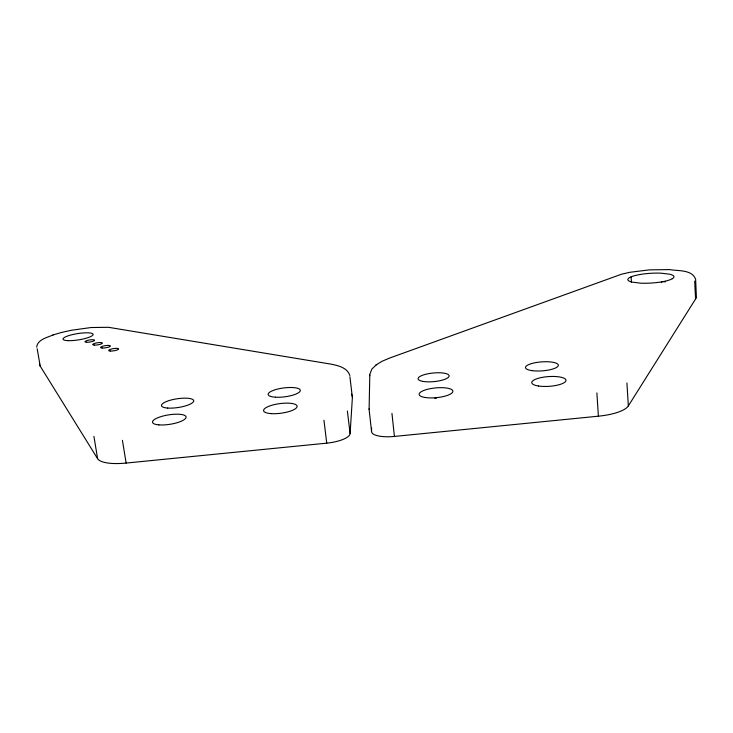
<?xml version="1.0" encoding="UTF-8"?>
<svg xmlns="http://www.w3.org/2000/svg" width="733" height="733" viewBox="0 0 733 733"><rect width="100%" height="100%" fill="white"/><g stroke="black" fill="none" stroke-linecap="round" stroke-linejoin="round"><path stroke-width="1.1" d="M375.956 365.007L382.113 361.25L389.699 358.034L621.511 274.215L629.894 272.291L649.53 269.854L669.825 269.597C677.686 271.155 692.355 269.332 695.626 279.365L696.35 296.334A44.273 10.024 -3.4 0 1 695.562 299.018L628.346 405.908A36.412 11.004 -3.2 0 1 598.394 416.188L394.418 436.437A22.714 7.101 -6 0 1 371.549 431.453L371.585 428.09M371.549 431.453L369.102 409.362L369.799 374.728M369.102 409.362L369.12 408.831M39.646 363.632A43.394 9.712 -9.2 0 0 40.205 366.124L97.617 458.702A35.981 10.683 -9.7 0 0 126.131 463.064L326.735 443.153A22.677 7.073 -7 0 0 350.108 433.588L352.39 397.497L349.898 376.689M369.872 374.242L371.869 369.075L376.67 364.475M53.17 334.908C47.672 337.409 37.154 339.562 36.714 347.231M61.462 332.48L71.174 330.299L91.057 327.532L108.511 327.303L330.299 364.017C337.574 365.41 347.277 367.435 349.852 375.516M52.923 334.981L61.627 332.434M665.454 281.839L662.65 281.6A4.425 0.944 -3.4 0 0 661.523 282.626M347.369 411.011L350.108 433.588M626.917 382.993L628.346 405.908M694.71 281.087L695.562 299.018M40.205 366.124L37.191 348.78M97.617 458.702L93.925 436.382M126.131 463.064L122.429 440.35M326.735 443.153L323.949 420.201M394.418 436.437L391.953 413.403M596.882 392.925L598.394 416.188M369.78 375.223L369.808 375.708M631.113 276.845L631.406 282.068M434.825 398.376A9.025 2.657 -5.4 0 1 436.364 398.175M351.419 394.116A61.957 17.629 -7.4 0 1 352.39 397.497M672.253 278.742L670.979 279.383A23.117 4.884 -3.6 0 1 665.289 281.133L662.879 281.637A23.117 4.884 -3.6 0 1 640.34 283.158L631.709 282.04A23.117 4.884 -3.6 0 1 636.775 275.15L639.13 274.673A23.117 4.884 -3.6 0 1 661.019 273.171L669.696 274.206A23.117 4.884 -3.6 0 1 672.253 278.742M423.234 381.453A15.595 4.316 -5.5 0 0 448.816 376.844A15.595 4.316 -5.5 0 0 428.805 373.61A15.595 4.316 -5.5 0 0 423.234 381.453M531.956 370.632A16.456 4.499 -4.2 0 0 558.189 365.859A16.456 4.499 -4.2 0 0 535.576 362.643A16.456 4.499 -4.2 0 0 531.956 370.632M538.553 386.025A17.161 4.884 -4 0 0 565.858 380.968A17.161 4.884 -4 0 0 542.173 377.385A17.161 4.884 -4 0 0 538.553 386.025M424.746 397.442A16.96 4.893 -5.5 0 0 452.527 392.347A16.96 4.893 -5.5 0 0 430.72 388.591A16.96 4.893 -5.5 0 0 424.746 397.442M275.406 397.204A16.208 4.462 -7.4 0 0 300.292 390.707A16.208 4.462 -7.4 0 0 277.01 389.232A16.208 4.462 -7.4 0 0 275.406 397.204M110.262 351.043A5.039 1.118 -8.9 0 0 118.508 349.238A5.039 1.118 -8.9 0 0 112.176 348.844A5.039 1.118 -8.9 0 0 110.262 351.043M167.71 408.061A16.3 4.398 -8.7 0 0 193.576 401.473A16.3 4.398 -8.7 0 0 171.531 399.888A16.3 4.398 -8.7 0 0 167.71 408.061M67.995 340.653A15.219 3.17 -9 0 0 92.789 335.183A15.219 3.17 -9 0 0 73.447 334.385A15.219 3.17 -9 0 0 67.995 340.653M86.576 342.247A4.865 1.035 -9 0 0 94.502 340.488A4.865 1.035 -9 0 0 88.308 340.204A4.865 1.035 -9 0 0 86.576 342.247M102.244 348.038A4.975 1.09 -8.9 0 0 110.326 346.223A4.975 1.09 -8.9 0 0 103.93 345.912A4.975 1.09 -8.9 0 0 102.244 348.038M94.31 345.106A4.92 1.063 -8.9 0 0 102.318 343.319A4.92 1.063 -8.9 0 0 96.023 343.026A4.92 1.063 -8.9 0 0 94.31 345.106M158.896 424.883A16.996 4.764 -9 0 0 185.925 417.856A16.996 4.764 -9 0 0 163.047 416.023A16.996 4.764 -9 0 0 158.896 424.883M271.118 413.623A16.896 4.838 -7.6 0 0 297.085 406.687A16.896 4.838 -7.6 0 0 272.859 404.973A16.896 4.838 -7.6 0 0 271.118 413.623"/></g></svg>
